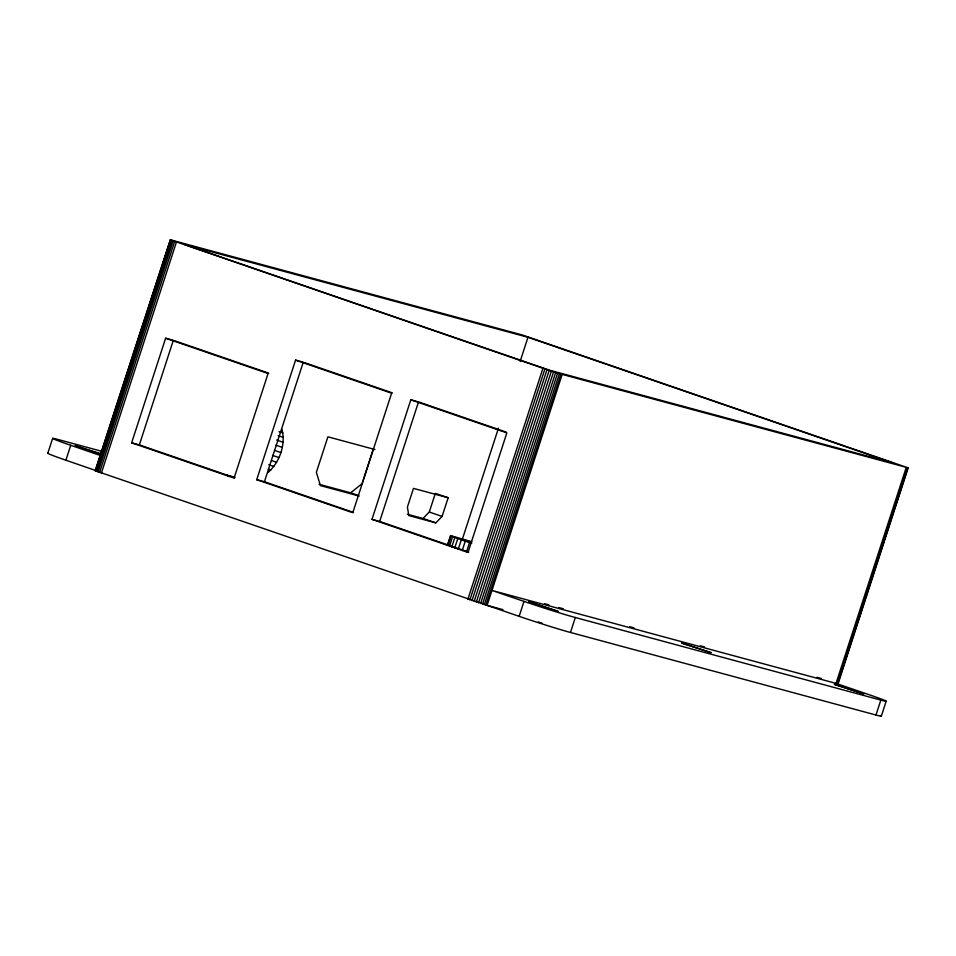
<?xml version="1.0" encoding="UTF-8"?>
<svg xmlns="http://www.w3.org/2000/svg" width="956" height="956" viewBox="0 0 956 956"><rect width="100%" height="100%" fill="white"/><g stroke="black" fill="none" stroke-linecap="round" stroke-linejoin="round"><path stroke-width="1.43" d="M267.776 472.682C279.761 462.369 285.94 444.612 281.912 429.196M519.156 616.345L523.984 601.384L491.946 590.438L836.022 683.385L868.06 694.343A39.292 1.123 17.9 0 1 880.823 700.091L875.995 715.028L570.493 632.466A39.292 1.159 17.9 0 1 519.156 616.345L95.182 470.699L170.311 239.813L522.203 334.947L908.176 467.854L555.615 372.625L170.311 239.813M570.493 632.466L575.309 617.516L880.823 700.091M881.336 716.163L886.164 701.226M47.8 453.264L52.652 438.35M95.182 470.699L97.894 471.26L65.892 460.206L70.732 445.293A39.292 1.171 18 0 1 57.993 439.473L101.24 451.16M95.373 470.842L170.371 239.992M96.771 467.914L132.191 358.87M133.111 356.038L144.607 320.63M145.527 317.798L168.531 246.983M169.451 244.15L170.825 239.896M95.959 471.105L170.945 240.255M96.855 471.463L171.853 240.625M98.086 471.929L173.084 241.091M99.615 472.479L174.613 241.629M101.384 473.101L176.382 242.25M131.641 442.819L165.627 338.221L173.335 340.312L139.349 444.899L131.641 442.819L234.089 478.096L268.074 373.509L165.627 338.221M256.722 479.661L295.559 360.125L303.267 362.205L264.43 481.74L256.722 479.661L352.776 512.727L391.613 393.203L295.559 360.125M373.091 449.631L362.025 483.7L350.673 492.818L319.101 484.286M410.817 399.811L506.859 432.889L468.022 552.413L371.98 519.347L410.817 399.811L417.246 401.556M371.98 519.347L379.687 521.426L418.525 401.902L506.226 432.1M407.387 514.232L423.006 518.451L429.292 512.022L435.362 493.344M448.161 497.753L413.47 488.385L407.399 507.062L408.821 515.571L435.817 522.86L442.09 516.431L448.161 497.753L436.641 493.786M447.396 545.171L450.706 535.599L471.822 541.825M447.611 545.099L450.706 535.599M448.029 545.518L451.113 536.017L450.479 535.671M449.499 546.139L452.594 536.627L451.113 536.017M451.746 546.987L454.841 537.487L452.594 536.627M454.698 548.051L457.781 538.551L454.841 537.487M458.223 549.282L461.306 539.782L457.781 538.551M462.441 538.981L498.446 428.192M520.136 361.44L527.987 337.289L892.964 462.967L549.831 370.283L184.855 244.593L527.987 337.289M462.19 550.632L465.285 541.132L461.306 539.782M466.456 552.054L469.539 542.542L465.285 541.132M467.878 599.293L542.877 368.454M469.862 599.974L544.86 369.135M471.953 600.679L546.963 369.829M474.14 601.396L549.138 370.558M476.339 602.113L551.349 371.275M478.526 602.806L553.524 371.968M480.605 603.463L555.615 372.625M482.541 604.049L557.575 373.222M484.345 604.598L559.356 373.76M485.887 605.04L560.897 374.202M562.116 374.537L487.094 605.375L502.928 609.653M836.022 683.385L906.228 467.508M836.787 684.436L907.208 467.759M837.456 684.58L907.877 467.902M837.791 684.615L908.176 467.854M374.955 449.535L327.896 436.82L316.364 472.312L320.427 485.6L359.181 496.068M544.562 603.702L548.887 604.873M558.973 607.598L563.299 608.769M629.622 626.682L633.947 627.853M700.27 645.766L704.596 646.937M817.045 677.314L821.371 678.473M234.853 477.259L226.871 475.263L227.504 475.61M100.392 454.22L75.07 445.639L100.774 453.658M470.4 541.765L462.608 539.59L471.344 542.733M538.168 621.914L542.052 623.157M469.539 542.542L471.738 543.259M304.665 362.683L392.354 392.88M174.745 340.79L268.767 373.175M279.056 431.682L282.892 432.996M278.16 435.649L283.287 437.418M276.666 440.071L283.072 442.27M275.842 445.185L282.235 447.384M274.444 450.348L280.837 452.558M272.52 455.379L278.925 457.589M429.292 512.022L442.09 516.431M271.444 460.517L276.559 462.286M268.732 464.7L273.846 466.468M350.673 492.818L358.357 495.459M423.006 518.451L435.817 522.86M268.325 469.097L270.883 469.982M264.43 481.74L353.517 512.416M379.687 521.426L468.775 552.102M139.349 444.899L234.782 477.761M70.732 445.293L101.36 455.833M575.309 617.516A39.292 1.159 17.9 0 1 523.984 601.384M880.237 715.494A39.292 1.123 17.9 0 1 875.995 715.028M65.892 460.206A39.292 1.171 18 0 1 48.206 453.24M528.907 601.778L558.232 611.374L528.907 601.778M681.664 643.053L710.989 652.649L681.664 643.053M834.409 684.365L863.734 693.96L834.409 684.365"/></g></svg>
